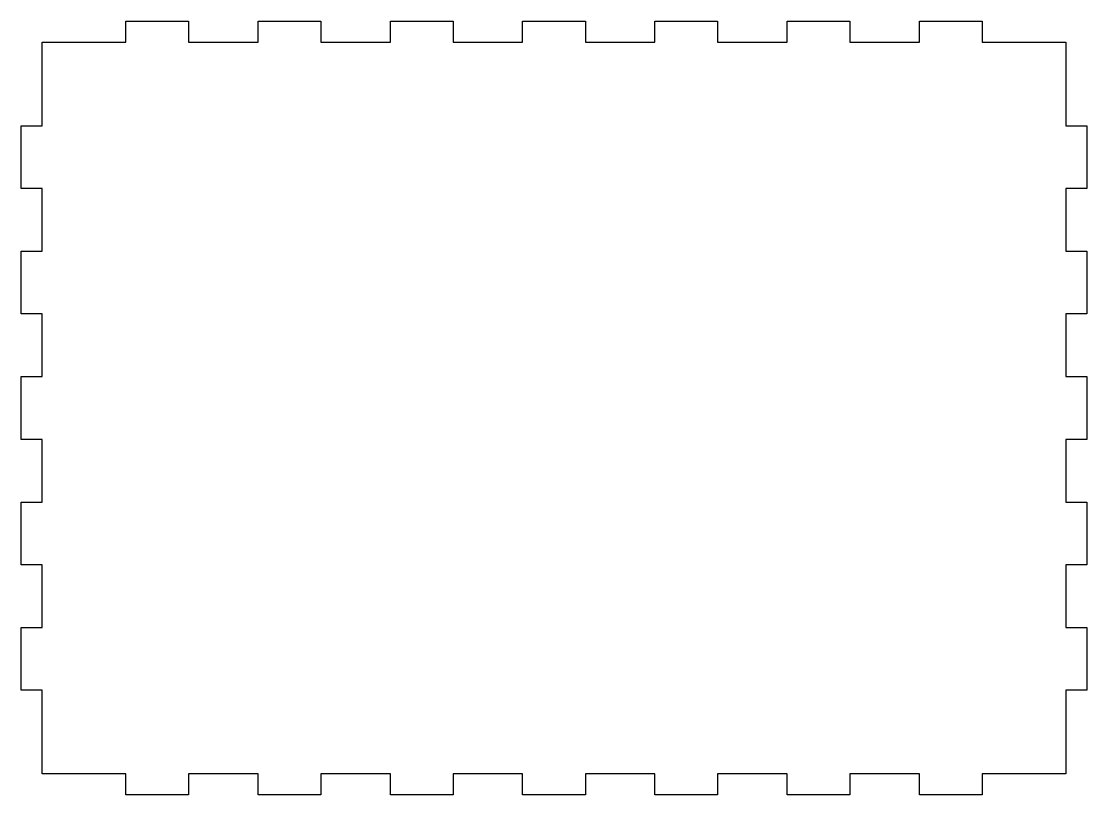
# Model space of a CAD drawing. Header units: millimetres. Extents: x -403 to -97, y -111 to 111.
import ezdxf

# ---------------------------------------------------------------- set-up
doc = ezdxf.new("R2010")
doc.units = ezdxf.units.MM
doc.layers.get('0').update_dxf_attribs({"linetype": 'CONTINUOUS'})

msp = doc.modelspace()

# ---------------------------------------------------------------- linework, layer by layer
msp.add_lwpolyline([(-103, 81), (-97, 81), (-97, 63), (-103, 63), (-103, 45), (-97, 45), (-97, 27), (-103, 27), (-103, 9), (-97, 9), (-97, -9), (-103, -9), (-103, -27), (-97, -27), (-97, -45), (-103, -45), (-103, -63), (-97, -63), (-97, -81), (-103, -81), (-103, -105), (-127, -105), (-127, -111), (-145, -111), (-145, -105), (-165, -105), (-165, -111), (-183, -111), (-183, -105), (-203, -105), (-203, -111), (-221, -111), (-221, -105), (-241, -105), (-241, -111), (-259, -111), (-259, -105), (-279, -105), (-279, -111), (-297, -111), (-297, -105), (-317, -105), (-317, -111), (-335, -111), (-335, -105), (-355, -105), (-355, -111), (-373, -111), (-373, -105), (-397, -105), (-397, -81), (-403, -81), (-403, -63), (-397, -63), (-397, -45), (-403, -45), (-403, -27), (-397, -27), (-397, -9), (-403, -9), (-403, 9), (-397, 9), (-397, 27), (-403, 27), (-403, 45), (-397, 45), (-397, 63), (-403, 63), (-403, 81), (-397, 81), (-397, 105), (-373, 105), (-373, 111), (-355, 111), (-355, 105), (-335, 105), (-335, 111), (-317, 111), (-317, 105), (-297, 105), (-297, 111), (-279, 111), (-279, 105), (-259, 105), (-259, 111), (-241, 111), (-241, 105), (-221, 105), (-221, 111), (-203, 111), (-203, 105), (-183, 105), (-183, 111), (-165, 111), (-165, 105), (-145, 105), (-145, 111), (-127, 111), (-127, 105), (-103, 105)], close=True)

doc.saveas('drawing.dxf')
